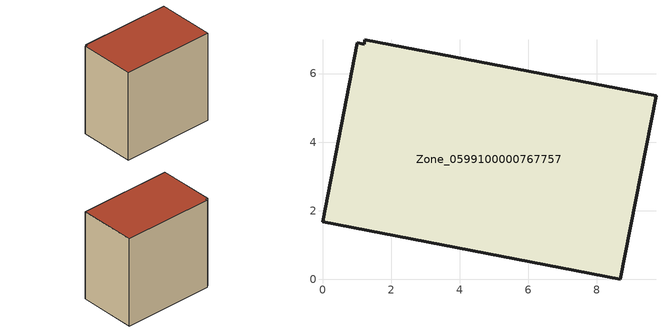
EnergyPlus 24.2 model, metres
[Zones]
Zone_0599100000767757
 floor ground (C_G): 1.21,6.86 1.24,6.99 9.72,5.35 8.69,0 0,1.68 1.01,6.9 z0
 wall outside (C_F): 0,1.68 8.69,0 9.72,5.35 1.24,6.99 1.21,6.86 1.01,6.9 0,1.68 z0:8.65
 roof outside (C_R): 1.24,6.99 1.21,6.86 1.01,6.9 0,1.68 8.69,0 9.72,5.35 z8.65
[BUILDING]
Pand.0599100000767757: North Axis=0; Terrain=City; Loads Convergence Tolerance Value=0.04; Temperature Convergence Tolerance Value=0.4; Solar Distribution=FullExterior; Maximum Number of Warmup Days=25; Minimum Number of Warmup Days=1
[Site:Location]
Rotterdam.The.Hague.AP_ZH_NLD Design_Conditions: Latitude=51.96; Longitude=4.45; Time Zone=1; Elevation=-4.5
[SITE:GROUNDTEMPERATURE:BUILDINGSURFACE]
18, 18, 18, 18, 18, 18, 18, 18, 18, 18, 18, 18
[MATERIAL] Thermal Absorptance=0.9; Solar Absorptance=0.7; Visible Absorptance=0.7
Name | Roughness | Thickness | Conductivity | Density | Specific Heat
G.TI.2006-2014 | MediumSmooth | 0.15 | 0.06 | 540 | 1210
F.TI.2006-2014 | Rough | 0.3 | 0.12 | 1920 | 840
R.TI.2006-2014 | MediumRough | 0.2 | 0.08 | 1500 | 1000
[CONSTRUCTION]
C_G: G.TI.2006-2014
C_F: F.TI.2006-2014
C_R: R.TI.2006-2014
[ZONE]
Zone_0599100000767757: Type=1; Multiplier=1; Ceiling Height=Autocalculate; Volume=Autocalculate; Floor Area=autocalculate; Part of Total Floor Area=Yes
[ZONEINFILTRATION:DESIGNFLOWRATE]
Infil_Zone_0599100000767757: Zone or ZoneList or Space or SpaceList=Zone_0599100000767757; Schedule=AlwaysOn; Design Flow Rate Calculation Method=Flow/Area; Flow Rate per Floor Area=0.0015; Constant Term Coefficient=1; Temperature Term Coefficient=0; Velocity Term Coefficient=0; Velocity Squared Term Coefficient=0
[HVACTEMPLATE:ZONE:IDEALLOADSAIRSYSTEM]
Zone_0599100000767757: Maximum Heating Supply Air Temperature=50; Minimum Cooling Supply Air Temperature=13; Maximum Heating Supply Air Humidity Ratio=0.0156; Minimum Cooling Supply Air Humidity Ratio=0.0077; Heating Limit=NoLimit; Cooling Limit=NoLimit; Dehumidification Control Type=ConstantSensibleHeatRatio; Cooling Sensible Heat Ratio=0.7; Dehumidification Setpoint=60; Humidification Control Type=None; Humidification Setpoint=30; Outdoor Air Method=None; Outdoor Air Flow Rate per Person=0.00944; Outdoor Air Flow Rate per Zone Floor Area=0; Outdoor Air Flow Rate per Zone=0; Demand Controlled Ventilation Type=None; Outdoor Air Economizer Type=NoEconomizer; Heat Recovery Type=None; Sensible Heat Recovery Effectiveness=0.7; Latent Heat Recovery Effectiveness=0.65
[ZONECONTROL:THERMOSTAT]
ThermostatControl_Zone_0599100000767757: Zone or ZoneList=Zone_0599100000767757; Control Type Schedule=DualSetpointControlType; Control 1=Thermostat_Zone_0599100000767757; Temperature Difference Between Cutout And Setpoint=0
[THERMOSTATSETPOINT:DUALSETPOINT]
Thermostat_Zone_0599100000767757: Heating Setpoint Temperature Schedule=HeatingSetpoint_Zone_0599100000767757; Cooling Setpoint Temperature Schedule=CoolingSetpoint_Zone_0599100000767757
[SCHEDULE:COMPACT]
HeatingSetpoint_Zone_0599100000767757: Through: 12/31, For: AllDays, Until: 24:00, 21
CoolingSetpoint_Zone_0599100000767757: Through: 12/31, For: AllDays, Until: 24:00, 24
DualSetpointControlType: Through: 12/31, For: AllDays, Until: 24:00, 4
AlwaysOn: Through: 12/31, For: AllDays, Until: 24:00, 1
